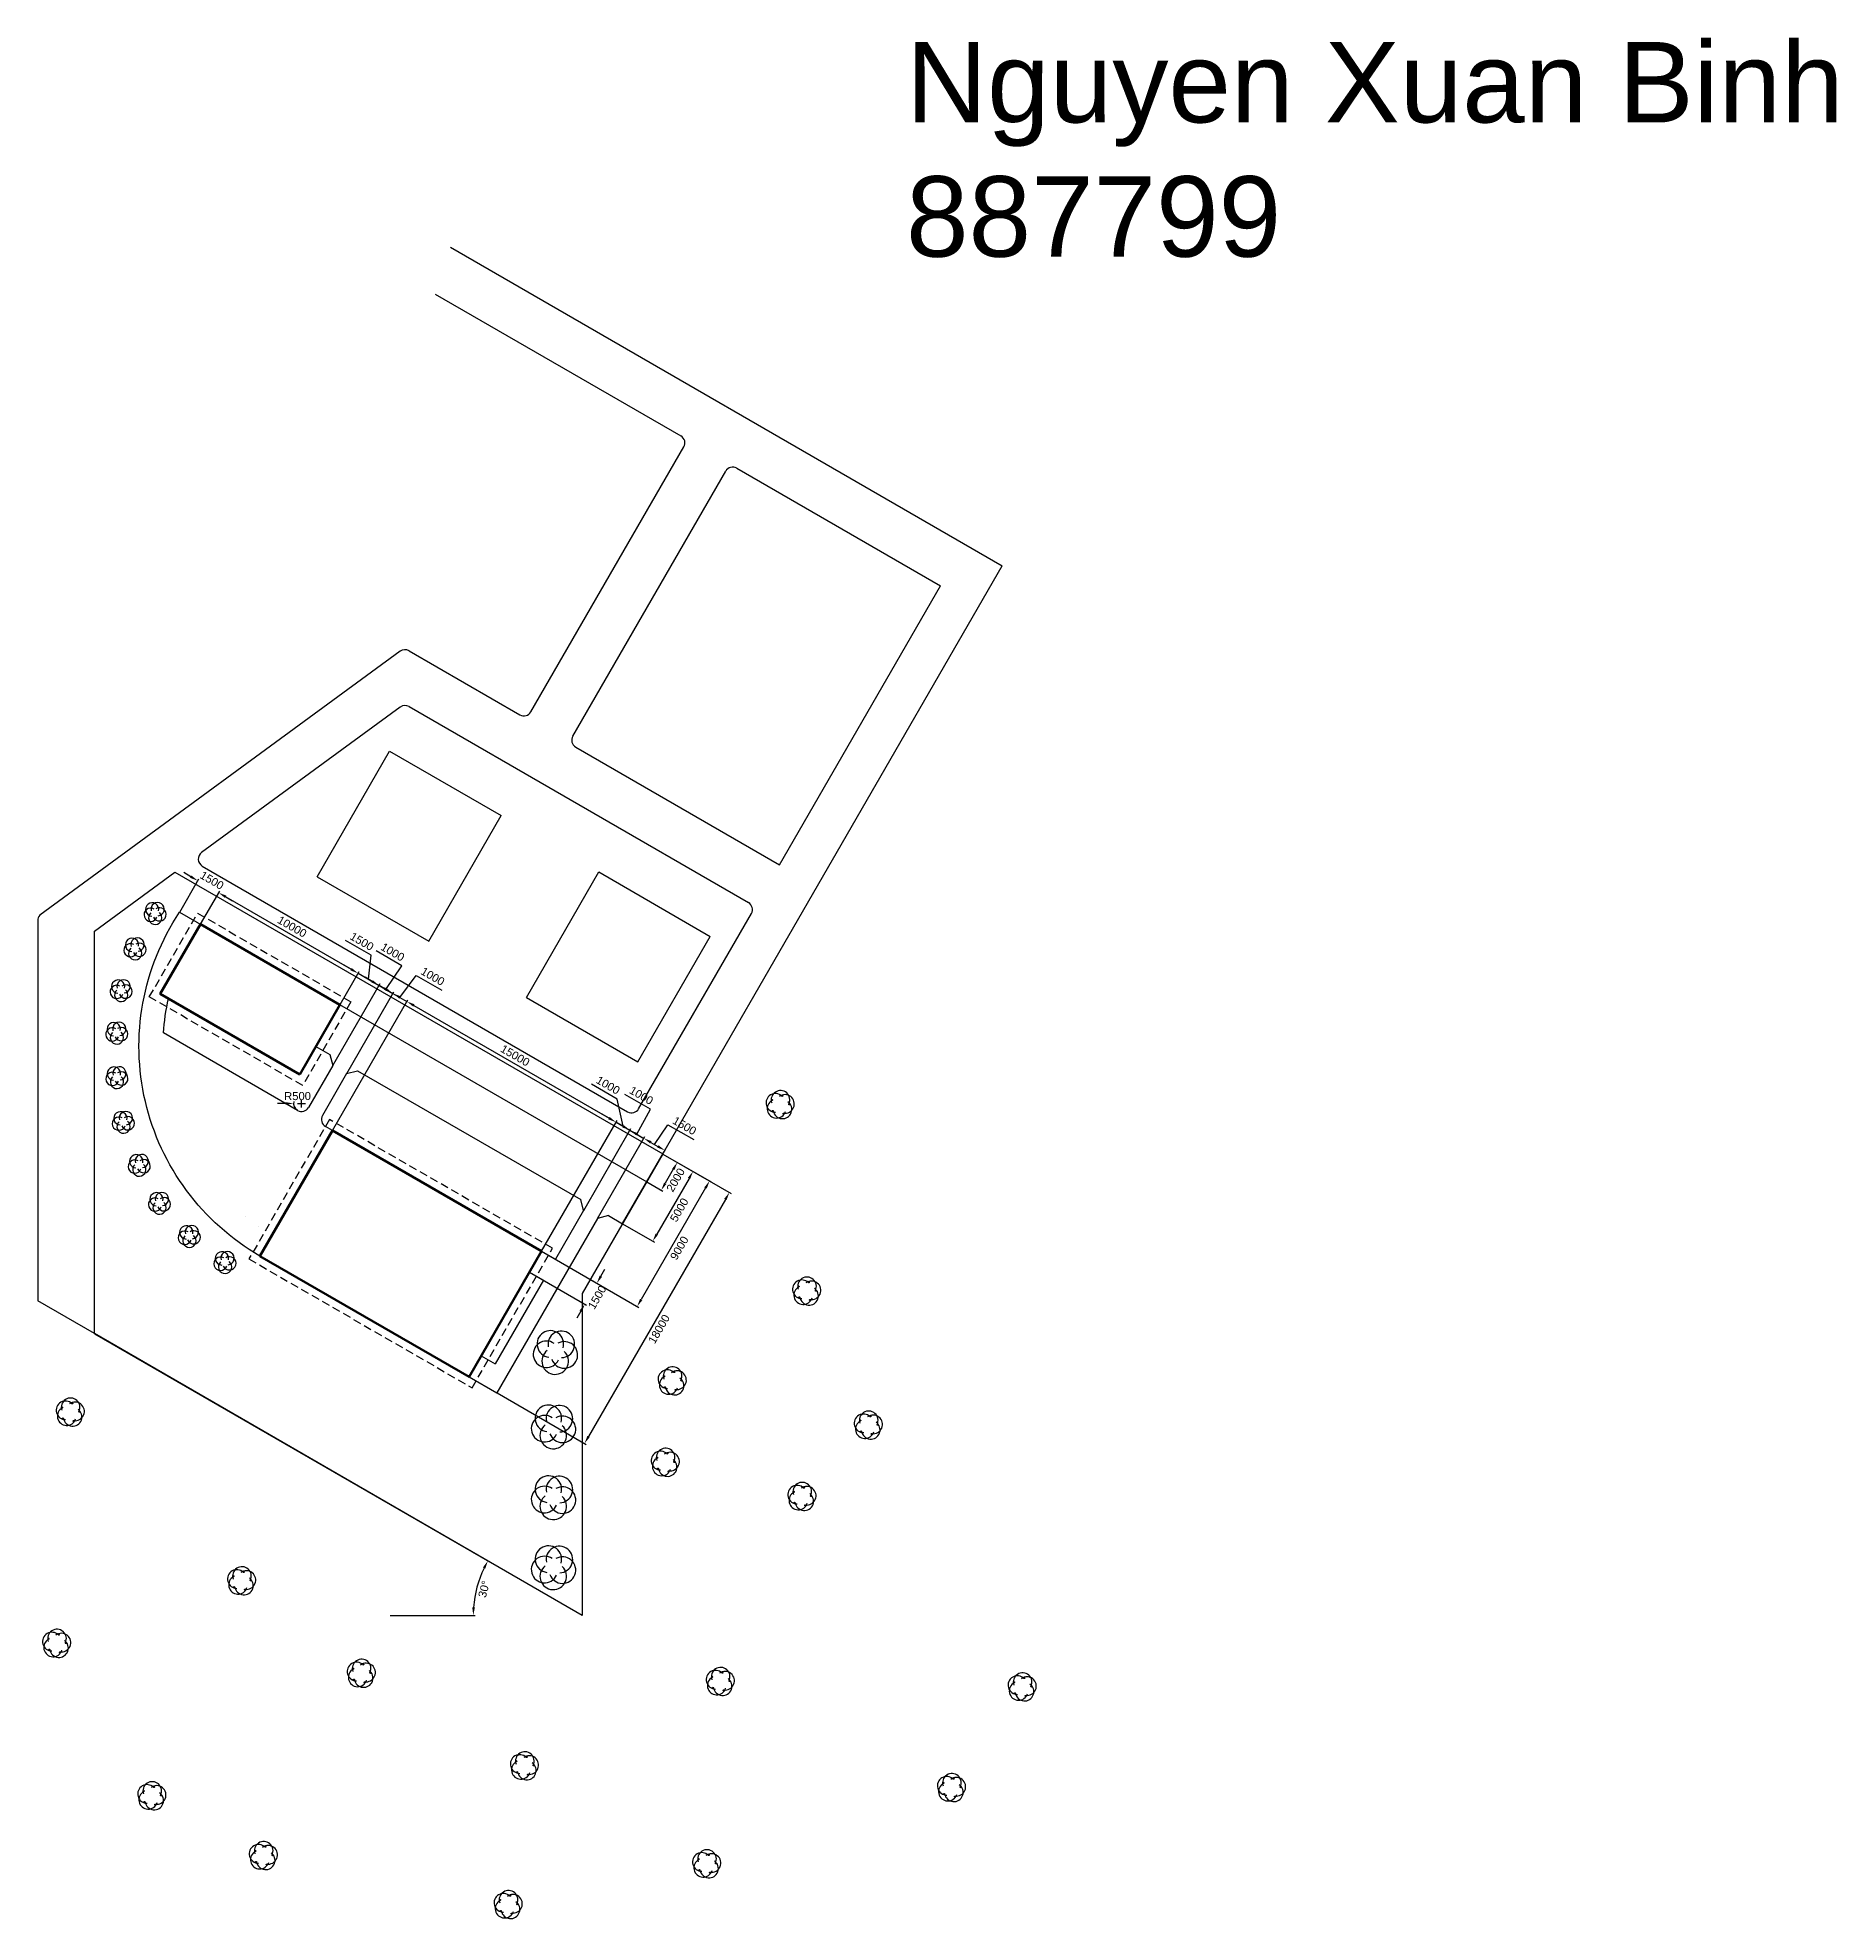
# Model space of a CAD drawing. Header units: millimetres. Extents: x 1480 to 113211, y -15218 to 101825.
import ezdxf

# ---------------------------------------------------------------- set-up
doc = ezdxf.new("R2010")
doc.units = ezdxf.units.MM
doc.header["$MEASUREMENT"] = 0
doc.linetypes.add('DASHED', pattern=[0.75, 0.5, -0.25])
doc.layers.get('0').update_dxf_attribs({"color": 250})
doc.layers.add('buildings', color=5, linetype='Continuous', lineweight=60)
doc.layers.add('lot', color=250, linetype='Continuous', lineweight=30)
for name, color, linetype in [('dimensions', 6, 'Continuous'), ('Metsa', 3, 'Continuous'), ('roads', 254, 'Continuous'), ('roofs', 4, 'DASHED'), ('texts', 250, 'Continuous'), ('Tontti', 1, 'Continuous'), ('trees and bushes', 3, 'Continuous'), ('Ymparisto', 9, 'Continuous')]:
    doc.layers.add(name, color=color, linetype=linetype)
doc.styles.get("Standard").update_dxf_attribs({"font": 'arial.ttf'})
doc.dimstyles.new('Dimensions-100', dxfattribs={"dimscale": 100, "dimtxt": 5, "dimasz": 5, "dimexe": 1.25, "dimexo": 0.0625, "dimgap": 2, "dimtad": 2, "dimdec": 0, "dimzin": 0, "dimdsep": 46, "dimtxsty": 'Standard', "dimcen": 2.5, "dimadec": 0, "dimazin": 0, "dimtfac": 1, "dimtdec": 0, "dimtix": 1, "dimtofl": 0, "dimtmove": 0, "dimatfit": 0, "dimfxl": 1, "dimtolj": 1, "dimtzin": 0, "dimarcsym": 0})

# ---------------------------------------------------------------- blocks, each defined once
blk = doc.blocks.new('*U5')
blk.add_arc((-50, 0), 1179, 203.73076, 123.73076)
blk = doc.blocks.new('*U7')
at = {"color": 0, "linetype": 'ByBlock', "lineweight": -2, "transparency": 16777216}
for p, rotation in [((34344, 3831), 144), ((35378, 3892), 71.99999999999997), ((34082, 2829), 215.9999999999999), ((34954, 2270), 288.0000000000001)]:
    blk.add_blockref('*U5', p, dxfattribs=dict(at, rotation=rotation))
blk.add_blockref('*U5', (35756, 2927), dxfattribs=at)
blk = doc.blocks.new('Tree')
blk.add_blockref('*U7', (-34891.5, -3187.5))
blk = doc.blocks.new('*U10')
blk.add_lwpolyline([(574, -397, -1.6167), (518, -397, 1.4987909), (-549, -323, 0.2385218)], format="xyb")
blk = doc.blocks.new('*U11')
at = {"color": 0, "linetype": 'ByBlock', "lineweight": -2, "transparency": 16777216}
for p, rotation in [((38734, 13414), 144), ((38608, 13931), 72), ((39266, 13374), 215.9999999999999), ((39468, 13867), 288)]:
    blk.add_blockref('*U10', p, dxfattribs=dict(at, rotation=rotation))
blk.add_blockref('*U10', (39061, 14212), dxfattribs=at)
blk = doc.blocks.new('Puu')
blk.add_blockref('*U11', (-38972, -13741))
blk = doc.blocks.new('*D13')
at = {"layer": 'Defpoints', "color": 0, "transparency": 16777216}
for p in [(12725, 48720), (10299, 47518), (11598, 46768)]:
    blk.add_point(p, dxfattribs=at)
at = {"layer": 'dimensions', "color": 0, "lineweight": -2, "transparency": 16777216}
for p, q in [((10302, 47523), (11489, 49578)), ((10993, 49720), (10560, 49970)), ((11601, 46773), (12788, 48828)), ((13158, 48470), (13591, 48220))]:
    blk.add_line(p, q, dxfattribs=at)
at = {"layer": 'dimensions', "color": 0, "transparency": 16777216}
for points in [[(11035, 49792), (10951, 49648), (11426, 49470)], [(13200, 48542), (13117, 48398), (12725, 48720)]]:
    blk.add_solid(points, dxfattribs=at)
at = {"layer": 'dimensions', "color": 0, "transparency": 16777216, "insert": (12303, 49489), "char_height": 500, "attachment_point": 5, "rotation": 330}
blk.add_mtext('\\A1;1500', dxfattribs=at)
blk = doc.blocks.new('*D14')
at = {"layer": 'Defpoints', "color": 0, "transparency": 16777216}
for p in [(11598, 46768), (21385, 43720), (20258, 41768)]:
    blk.add_point(p, dxfattribs=at)
at = {"layer": 'dimensions', "color": 0, "lineweight": -2, "transparency": 16777216}
for p, q in [((11601, 46773), (12788, 48828)), ((13158, 48470), (20952, 43970)), ((20261, 41773), (21448, 43828))]:
    blk.add_line(p, q, dxfattribs=at)
at = {"layer": 'dimensions', "color": 0, "transparency": 16777216}
for points in [[(13200, 48542), (13117, 48398), (12725, 48720)], [(20994, 44042), (20911, 43898), (21385, 43720)]]:
    blk.add_solid(points, dxfattribs=at)
at = {"layer": 'dimensions', "color": 0, "transparency": 16777216, "insert": (17283, 46614), "char_height": 500, "attachment_point": 5, "rotation": 330}
blk.add_mtext('\\A1;10000', dxfattribs=at)
blk = doc.blocks.new('*D15')
at = {"layer": 'Defpoints', "color": 0, "transparency": 16777216}
for p in [(22684, 42970), (20258, 41768), (19807, 37987)]:
    blk.add_point(p, dxfattribs=at)
at = {"layer": 'dimensions', "color": 0, "lineweight": -2, "transparency": 16777216}
for p, q in [((22191, 44839), (20594, 45761)), ((22035, 43345), (22191, 44839)), ((20261, 41773), (21448, 43828)), ((20952, 43970), (20519, 44220)), ((21385, 43720), (22684, 42970)), ((19810, 37992), (22747, 43078)), ((23117, 42720), (23550, 42470))]:
    blk.add_line(p, q, dxfattribs=at)
at = {"layer": 'dimensions', "color": 0, "transparency": 16777216}
for points in [[(20994, 44042), (20911, 43898), (21385, 43720)], [(23159, 42792), (23076, 42648), (22684, 42970)]]:
    blk.add_solid(points, dxfattribs=at)
at = {"layer": 'dimensions', "color": 0, "transparency": 16777216, "insert": (21620, 45694), "char_height": 500, "attachment_point": 5, "rotation": 330}
blk.add_mtext('\\A1;1500', dxfattribs=at)
blk = doc.blocks.new('*D16')
at = {"layer": 'Defpoints', "color": 0, "transparency": 16777216}
for p in [(23550, 42470), (19807, 37987), (20673, 37487)]:
    blk.add_point(p, dxfattribs=at)
at = {"layer": 'dimensions', "color": 0, "lineweight": -2, "transparency": 16777216}
for p, q in [((24104, 44183), (22507, 45105)), ((22251, 43220), (21818, 43470)), ((23117, 42720), (24104, 44183)), ((19810, 37992), (22747, 43078)), ((20677, 37492), (23613, 42578)), ((22684, 42970), (23550, 42470)), ((23984, 42220), (24417, 41970))]:
    blk.add_line(p, q, dxfattribs=at)
at = {"layer": 'dimensions', "color": 0, "transparency": 16777216}
for points in [[(22293, 43292), (22210, 43148), (22684, 42970)], [(24025, 42292), (23942, 42148), (23550, 42470)]]:
    blk.add_solid(points, dxfattribs=at)
at = {"layer": 'dimensions', "color": 0, "transparency": 16777216, "insert": (23533, 45038), "char_height": 500, "attachment_point": 5, "rotation": 330}
blk.add_mtext('\\A1;1000', dxfattribs=at)
blk = doc.blocks.new('*D17')
at = {"layer": 'Defpoints', "color": 0, "transparency": 16777216}
for p in [(24417, 41970), (20673, 37487), (19789, 33956)]:
    blk.add_point(p, dxfattribs=at)
at = {"layer": 'dimensions', "color": 0, "lineweight": -2, "transparency": 16777216}
for p, q in [((23984, 42220), (24994, 43591)), ((24994, 43591), (26592, 42669)), ((20677, 37492), (23613, 42578)), ((23117, 42720), (22684, 42970)), ((23550, 42470), (24417, 41970)), ((19793, 33961), (24479, 42078)), ((24850, 41720), (25283, 41470))]:
    blk.add_line(p, q, dxfattribs=at)
at = {"layer": 'dimensions', "color": 0, "transparency": 16777216}
for points in [[(23159, 42792), (23076, 42648), (23550, 42470)], [(24891, 41792), (24808, 41648), (24417, 41970)]]:
    blk.add_solid(points, dxfattribs=at)
at = {"layer": 'dimensions', "color": 0, "transparency": 16777216, "insert": (26021, 43525), "char_height": 500, "attachment_point": 5, "rotation": 330}
blk.add_mtext('\\A1;1000', dxfattribs=at)
blk = doc.blocks.new('*D18')
at = {"layer": 'Defpoints', "color": 0, "transparency": 16777216}
for p in [(19789, 33956), (37407, 34470), (32780, 26456)]:
    blk.add_point(p, dxfattribs=at)
at = {"layer": 'dimensions', "color": 0, "lineweight": -2, "transparency": 16777216}
for p, q in [((19793, 33961), (24479, 42078)), ((24850, 41720), (36974, 34720)), ((32783, 26461), (37469, 34578))]:
    blk.add_line(p, q, dxfattribs=at)
at = {"layer": 'dimensions', "color": 0, "transparency": 16777216}
for points in [[(24891, 41792), (24808, 41648), (24417, 41970)], [(37016, 34792), (36932, 34648), (37407, 34470)]]:
    blk.add_solid(points, dxfattribs=at)
at = {"layer": 'dimensions', "color": 0, "transparency": 16777216, "insert": (31139, 38614), "char_height": 500, "attachment_point": 5, "rotation": 330}
blk.add_mtext('\\A1;15000', dxfattribs=at)
blk = doc.blocks.new('*D19')
at = {"layer": 'Defpoints', "color": 0, "transparency": 16777216}
for p in [(38273, 33970), (35396, 28987), (32780, 26456)]:
    blk.add_point(p, dxfattribs=at)
at = {"layer": 'dimensions', "color": 0, "lineweight": -2, "transparency": 16777216}
for p, q in [((37483, 35912), (35886, 36834)), ((37840, 34220), (37483, 35912)), ((32783, 26461), (37469, 34578)), ((35399, 28992), (38335, 34078)), ((36974, 34720), (36541, 34970)), ((37407, 34470), (38273, 33970)), ((38706, 33720), (39139, 33470))]:
    blk.add_line(p, q, dxfattribs=at)
at = {"layer": 'dimensions', "color": 0, "transparency": 16777216}
for points in [[(37016, 34792), (36932, 34648), (37407, 34470)], [(38748, 33792), (38664, 33648), (38273, 33970)]]:
    blk.add_solid(points, dxfattribs=at)
at = {"layer": 'dimensions', "color": 0, "transparency": 16777216, "insert": (36912, 36767), "char_height": 500, "attachment_point": 5, "rotation": 330}
blk.add_mtext('\\A1;1000', dxfattribs=at)
blk = doc.blocks.new('*D20')
at = {"layer": 'Defpoints', "color": 0, "transparency": 16777216}
for p in [(39139, 33470), (35396, 28987), (36262, 28487)]:
    blk.add_point(p, dxfattribs=at)
at = {"layer": 'dimensions', "color": 0, "lineweight": -2, "transparency": 16777216}
for p, q in [((39551, 35275), (37953, 36197)), ((38706, 33720), (39551, 35275)), ((35399, 28992), (38335, 34078)), ((37840, 34220), (37407, 34470)), ((38273, 33970), (39139, 33470)), ((36265, 28492), (39201, 33578)), ((39572, 33220), (40005, 32970))]:
    blk.add_line(p, q, dxfattribs=at)
at = {"layer": 'dimensions', "color": 0, "transparency": 16777216}
for points in [[(37882, 34292), (37798, 34148), (38273, 33970)], [(39614, 33292), (39530, 33148), (39139, 33470)]]:
    blk.add_solid(points, dxfattribs=at)
at = {"layer": 'dimensions', "color": 0, "transparency": 16777216, "insert": (38980, 36130), "char_height": 500, "attachment_point": 5, "rotation": 330}
blk.add_mtext('\\A1;1000', dxfattribs=at)
blk = doc.blocks.new('*D21')
at = {"layer": 'Defpoints', "color": 0, "transparency": 16777216}
for p in [(40438, 32720), (36262, 28487), (37811, 28170)]:
    blk.add_point(p, dxfattribs=at)
at = {"layer": 'dimensions', "color": 0, "lineweight": -2, "transparency": 16777216}
for p, q in [((39788, 33095), (40634, 34316)), ((40634, 34316), (42232, 33394)), ((36265, 28492), (39201, 33578)), ((37814, 28175), (40500, 32828)), ((39572, 33220), (40005, 32970))]:
    blk.add_line(p, q, dxfattribs=at)
at = {"layer": 'dimensions', "color": 0, "transparency": 16777216}
for points in [[(39614, 33292), (39530, 33148), (39139, 33470)], [(40047, 33042), (39963, 32898), (40438, 32720)]]:
    blk.add_solid(points, dxfattribs=at)
at = {"layer": 'dimensions', "color": 0, "transparency": 16777216, "insert": (41661, 34250), "char_height": 500, "attachment_point": 5, "rotation": 330}
blk.add_mtext('\\A1;1500', dxfattribs=at)
blk = doc.blocks.new('*D22')
at = {"layer": 'Defpoints', "color": 0, "transparency": 16777216}
for p in [(40311, 32500), (39311, 30768), (40215, 30246)]:
    blk.add_point(p, dxfattribs=at)
at = {"layer": 'dimensions', "color": 0, "lineweight": -2, "transparency": 16777216}
for p, q in [((40316, 32497), (41324, 31915)), ((39316, 30765), (40324, 30183)), ((40965, 31545), (40465, 30679))]:
    blk.add_line(p, q, dxfattribs=at)
at = {"layer": 'dimensions', "color": 0, "transparency": 16777216}
for points in [[(40893, 31586), (41038, 31503), (41215, 31978)], [(40393, 30720), (40538, 30637), (40215, 30246)]]:
    blk.add_solid(points, dxfattribs=at)
at = {"layer": 'dimensions', "color": 0, "transparency": 16777216, "insert": (41110, 30884), "char_height": 500, "attachment_point": 5, "rotation": 60}
blk.add_mtext('\\A1;2000', dxfattribs=at)
blk = doc.blocks.new('*D23')
at = {"layer": 'Defpoints', "color": 0, "transparency": 16777216}
for p in [(40311, 32500), (37811, 28170), (39690, 27085)]:
    blk.add_point(p, dxfattribs=at)
at = {"layer": 'dimensions', "color": 0, "lineweight": -2, "transparency": 16777216}
for p, q in [((40316, 32497), (42298, 31353)), ((41940, 30982), (39940, 27518)), ((37816, 28167), (39798, 27023))]:
    blk.add_line(p, q, dxfattribs=at)
at = {"layer": 'dimensions', "color": 0, "transparency": 16777216}
for points in [[(41868, 31024), (42012, 30941), (42190, 31415)], [(39868, 27560), (40012, 27476), (39690, 27085)]]:
    blk.add_solid(points, dxfattribs=at)
at = {"layer": 'dimensions', "color": 0, "transparency": 16777216, "insert": (41334, 29023), "char_height": 500, "attachment_point": 5, "rotation": 60}
blk.add_mtext('\\A1;5000', dxfattribs=at)
blk = doc.blocks.new('*D24')
at = {"layer": 'Defpoints', "color": 0, "transparency": 16777216}
for p in [(40311, 32500), (32780, 26456), (38718, 23027)]:
    blk.add_point(p, dxfattribs=at)
at = {"layer": 'dimensions', "color": 0, "lineweight": -2, "transparency": 16777216}
for p, q in [((40316, 32497), (43326, 30759)), ((42968, 30389), (38968, 23460)), ((32785, 26453), (38826, 22965))]:
    blk.add_line(p, q, dxfattribs=at)
at = {"layer": 'dimensions', "color": 0, "transparency": 16777216}
for points in [[(42896, 30430), (43040, 30347), (43218, 30822)], [(38896, 23502), (39040, 23419), (38718, 23027)]]:
    blk.add_solid(points, dxfattribs=at)
at = {"layer": 'dimensions', "color": 0, "transparency": 16777216, "insert": (41339, 26656), "char_height": 500, "attachment_point": 5, "rotation": 60}
blk.add_mtext('\\A1;9000', dxfattribs=at)
blk = doc.blocks.new('*D25')
at = {"layer": 'Defpoints', "color": 0, "transparency": 16777216}
for p in [(40311, 32500), (30012, 17662), (35451, 14521)]:
    blk.add_point(p, dxfattribs=at)
at = {"layer": 'dimensions', "color": 0, "lineweight": -2, "transparency": 16777216}
for p, q in [((40316, 32497), (44559, 30047)), ((44201, 29677), (35701, 14954)), ((30017, 17658), (35559, 14459))]:
    blk.add_line(p, q, dxfattribs=at)
at = {"layer": 'dimensions', "color": 0, "transparency": 16777216}
for points in [[(44129, 29718), (44273, 29635), (44451, 30110)], [(35629, 14996), (35773, 14912), (35451, 14521)]]:
    blk.add_solid(points, dxfattribs=at)
at = {"layer": 'dimensions', "color": 0, "transparency": 16777216, "insert": (40079, 21626), "char_height": 500, "attachment_point": 5, "rotation": 60}
blk.add_mtext('\\A1;18000', dxfattribs=at)
blk = doc.blocks.new('*D26')
at = {"layer": 'Defpoints', "color": 0, "transparency": 16777216}
for p in [(32780, 26456), (32030, 25157), (35465, 23173)]:
    blk.add_point(p, dxfattribs=at)
at = {"layer": 'dimensions', "color": 0, "lineweight": -2, "transparency": 16777216}
for p, q in [((32785, 26453), (36323, 24410)), ((32035, 25154), (35573, 23111)), ((36465, 24905), (36715, 25338)), ((35215, 22740), (34965, 22307))]:
    blk.add_line(p, q, dxfattribs=at)
at = {"layer": 'dimensions', "color": 0, "transparency": 16777216}
for points in [[(36393, 24947), (36537, 24864), (36215, 24472)], [(35143, 22782), (35287, 22699), (35465, 23173)]]:
    blk.add_solid(points, dxfattribs=at)
at = {"layer": 'dimensions', "color": 0, "transparency": 16777216, "insert": (36234, 23595), "char_height": 500, "attachment_point": 5, "rotation": 60}
blk.add_mtext('\\A1;1500', dxfattribs=at)
blk = doc.blocks.new('*D27')
at = {"layer": 'Defpoints', "color": 0, "transparency": 16777216}
for p in [(5000, 21340), (28947, 6156), (23362, 3840), (35311, 3840)]:
    blk.add_point(p, dxfattribs=at)
at = {"layer": 'dimensions', "color": 0, "lineweight": -2, "transparency": 16777216}
for p, q in [((5005, 21337), (29554, 7163)), ((23369, 3840), (28664, 3840))]:
    blk.add_line(p, q, dxfattribs=at)
blk.add_arc((35311, 3840), 6772, 154.23116, 175.76884, dxfattribs=at)
at = {"layer": 'dimensions', "color": 0, "transparency": 16777216}
for points in [[(29138, 6823), (29286, 6745), (29446, 7226)], [(28640, 4336), (28474, 4342), (28539, 3840)]]:
    blk.add_solid(points, dxfattribs=at)
at = {"layer": 'dimensions', "color": 0, "transparency": 16777216, "insert": (29209, 5475), "char_height": 500, "attachment_point": 5, "rotation": 75}
blk.add_mtext('\\A1;30°', dxfattribs=at)
blk = doc.blocks.new('*D28')
at = {"layer": 'Defpoints', "color": 0, "transparency": 16777216}
for p in [(17374, 35636), (17874, 35639)]:
    blk.add_point(p, dxfattribs=at)
at = {"layer": 'dimensions', "color": 0, "lineweight": -2, "transparency": 16777216}
for p, q in [((16874, 35632), (16374, 35629)), ((17624, 35639), (18124, 35639)), ((17874, 35389), (17874, 35889))]:
    blk.add_line(p, q, dxfattribs=at)
blk.add_arc((17874, 35639), 500, 166.04917, 239.2838, dxfattribs=at)
at = {"layer": 'dimensions', "color": 0, "transparency": 16777216}
blk.add_solid([(16874, 35716), (16875, 35549), (17374, 35636)], dxfattribs=at)
at = {"layer": 'dimensions', "color": 0, "transparency": 16777216, "insert": (17621, 36092), "char_height": 500, "attachment_point": 5, "rotation": 0.37312}
blk.add_mtext('\\A1;R500', dxfattribs=at)

msp = doc.modelspace()

# ---------------------------------------------------------------- linework, layer by layer
at = {"layer": 'buildings'}
msp.add_lwpolyline([(17758.3, 37437.8), (9098.1, 42437.8), (11598.1, 46767.9), (20258.3, 41767.9)], close=True, dxfattribs=at)
msp.add_lwpolyline([(19789.4, 33955.8), (15289.4, 26161.5), (28279.8, 18661.5), (32779.8, 26455.8), (19789.4, 33955.8)], dxfattribs=at)
at = {"layer": 'lot'}
msp.add_lwpolyline([(10000, 50000), (40310.9, 32500), (35310.9, 23839.7), (35310.9, 3839.7), (5000, 21339.7), (5000, 46339.7)], close=True, dxfattribs=at)
at = {"layer": 'roads'}
for p, q in [((10299, 47517.9), (39310.9, 30767.9)), ((17624.4, 35205.8), (9299.5, 40012.1)), ((18758.3, 39169.9), (19624.4, 38669.9)), ((19624.4, 38669.9), (19807.4, 37986.9)), ((19807.4, 37986.9), (18307.4, 35388.8)), ((20673.4, 37486.9), (19173.4, 34888.8)), ((20673.4, 37486.9), (21356.4, 37669.9)), ((21356.4, 37669.9), (35212.8, 29669.9)), ((19789.4, 33955.8), (19356.4, 34205.8)), ((35395.8, 28986.9), (35212.8, 29669.9)), ((14381.7, 28589.3), (14381.7, 28589.3)), ((36261.9, 28486.9), (30011.9, 17661.5)), ((35395.8, 28986.9), (33645.8, 25955.8)), ((36944.9, 28669.9), (36261.9, 28486.9)), ((36944.9, 28669.9), (37810.9, 28169.9)), ((15191.9, 27992.6), (15191.9, 27992.6)), ((32779.8, 26455.8), (28279.8, 18661.5)), ((32779.8, 26455.8), (33645.8, 25955.8)), ((32895.8, 24656.7), (29895.8, 19460.6)), ((32029.8, 25156.7), (32895.8, 24656.7)), ((29029.8, 19960.6), (29895.8, 19460.6)), ((28279.8, 18661.5), (30011.9, 17661.5))]:
    msp.add_line(p, q, dxfattribs=at)
for points in [[(15289.4, 26161.5, -0.43323201), (10299, 47517.9, -2.28014821)], [(9299.5, 40012.1, -0.0398892), (9603.1, 42146.2)]]:
    msp.add_lwpolyline(points, format="xyb", dxfattribs=at)
for centre, start, end in [((17874.4, 35638.8), 240, 330), ((19606.4, 34638.8), 150, 240)]:
    msp.add_arc(centre, 500, start, end, dxfattribs=at)
at = {"layer": 'roofs', "ltscale": 1000}
for points in [[(17941.3, 36754.8), (8415.1, 42254.8), (11415.1, 47451), (20941.3, 41951)], [(19606.4, 34638.8), (14606.4, 25978.5), (28462.8, 17978.5), (33462.8, 26638.8)]]:
    msp.add_lwpolyline(points, close=True, dxfattribs=at)
at = {"layer": 'Tontti', "color": 2}
msp.add_lwpolyline([(10000, 50000), (40310.9, 32500), (35310.9, 23839.7), (35310.9, 3839.7), (5000, 21339.7), (5000, 46339.7)], close=True, dxfattribs=at)
at = {"layer": 'Ymparisto'}
for p, q in [((27131.4, 88814.9), (61401.1, 69029.3)), ((26180.1, 85900), (41438.5, 77090.6)), ((32121.5, 59953.1), (41621.5, 76407.6)), ((44902.6, 75090.6), (57562.8, 67781.2)), ((34719.6, 58453.1), (44219.6, 74907.6)), ((40310.9, 32500), (61401.1, 69029.3)), ((47562.8, 50460.7), (57562.8, 67781.2)), ((24003.6, 63718.2), (1606.7, 47322.6)), ((24548.9, 63747.8), (31438.5, 59770.1)), ((24005.7, 60252.9), (11659.7, 51215)), ((24551, 60282.4), (45629.8, 48112.6)), ((18845.2, 49720.3), (23345.2, 57514.5)), ((23345.2, 57514.5), (30273.4, 53514.5)), ((34902.6, 57770.1), (47562.8, 50460.7)), ((25773.4, 45720.3), (30273.4, 53514.5)), ((11705.1, 50378.6), (38129.8, 35122.2)), ((18845.2, 49720.3), (25773.4, 45720.3)), ((31835.6, 42220.3), (36335.6, 50014.5)), ((36335.6, 50014.5), (43263.8, 46014.5)), ((1480.4, 46990.3), (1480.4, 23371.8)), ((38812.8, 35305.3), (45812.8, 47429.6)), ((38763.8, 38220.3), (43263.8, 46014.5)), ((31835.6, 42220.3), (38763.8, 38220.3)), ((5000, 21339.7), (1480.4, 23371.8))]:
    msp.add_line(p, q, dxfattribs=at)
for centre, start, end in [((41188.5, 76657.6), 330, 60), ((44652.6, 74657.6), 60, 150), ((24298.9, 63314.8), 60, 126.206023), ((24301, 59849.4), 60, 126.206023), ((31688.5, 60203.1), 240, 330), ((35152.6, 58203.1), 150, 240), ((11955.1, 50811.6), 126.206023, 240), ((45379.8, 47679.6), 330, 60), ((1980.4, 46990.3), 138.362338, 180), ((38379.8, 35555.3), 240, 330)]:
    msp.add_arc(centre, 500, start, end, dxfattribs=at)

# ---------------------------------------------------------------- block references
at = {"layer": 'Metsa'}
for p in [(47535.7, 35525), (49185.5, 23946.5), (40832.4, 18367.7), (3437.4, 16430.8), (53016.8, 15622.5), (40399.9, 13310.3), (48887.4, 11192.6), (14081.8, 5954.3), (2592.6, 2067.9), (21516, 209.2), (43818.6, -297.8), (62573.1, -635.7), (31653.5, -5536), (8506.1, -7394.7), (58180.1, -6887.8), (15433.5, -11112.2), (42973.8, -11619.1), (30639.8, -14153.7)]:
    msp.add_blockref('Puu', p, dxfattribs=at)
at = {"layer": 'trees and bushes', "xscale": 0.35, "yscale": 0.35, "zscale": 0.35}
for p in [(8768.7, 47471.2), (7518.6, 45271.4), (6654.6, 42676.7), (6386.1, 40035.6), (6392.5, 37275.7), (6795.9, 34498.1), (7779.6, 31830.6), (9036.2, 29469.4), (10889.8, 27413.7), (13104.5, 25797.1)]:
    msp.add_blockref('Tree', p, dxfattribs=at)
at = {"layer": 'trees and bushes', "xscale": 0.7, "yscale": 0.7, "zscale": 0.7, "rotation": 355.4637116608814}
for p in [(33644.5, 20245.1), (33524.5, 15625.1), (33524.5, 11226.6), (33524.5, 6878.1)]:
    msp.add_blockref('Tree', p, dxfattribs=at)

# ---------------------------------------------------------------- texts
at = {"layer": 'texts', "insert": (55421, 101558.8), "char_height": 5000, "attachment_point": 1}
msp.add_mtext_dynamic_manual_height_columns('Nguyen Xuan Binh^J887799', width=61675.081, gutter_width=25000, heights=[16498.7], dxfattribs=at)

# ---------------------------------------------------------------- dimensions: what is measured, and where the dimension line sits
at = {"layer": 'dimensions'}
for p1, p2, distance, picture, middle in [((10299, 47517.9), (11598.1, 46767.9), 2254.2, '*D13', (12303.3, 49489.4)), ((40310.9, 32500), (39310.9, 30767.9), 1044.5, '*D22', (41109.7, 30884.1)), ((32779.8, 26455.8), (32029.8, 25156.7), 3966.7, '*D26', (36234.4, 23595.3))]:
    dim = msp.add_aligned_dim(p1=p1, p2=p2, distance=distance, dimstyle='Dimensions-100', dxfattribs=at)
    dim.commit()
    dim.dimension.update_dxf_attribs({"geometry": picture, "text_midpoint": middle})
for base, p1, p2, picture, middle in [((21385.4, 43720.1), (11598.1, 46767.9), (20258.3, 41767.9), '*D14', (17282.9, 46614.4)), ((37406.9, 34470.1), (19789.4, 33955.8), (32779.8, 26455.8), '*D18', (31139.4, 38614.4))]:
    dim = msp.add_linear_dim(base=base, p1=p1, p2=p2, angle=150, dimstyle='Dimensions-100', override={"dimtmove": 1}, dxfattribs=at)
    dim.commit()
    dim.dimension.update_dxf_attribs({"geometry": picture, "text_midpoint": middle})
for base, p1, p2, picture, middle in [((22684.5, 42970.1), (20258.3, 41767.9), (19807.4, 37986.9), '*D15', (22018, 44939)), ((23550.5, 42470.1), (19807.4, 37986.9), (20673.4, 37486.9), '*D16', (23931, 44283)), ((24416.5, 41970.1), (20673.4, 37486.9), (19789.4, 33955.8), '*D17', (25167.5, 43491.5)), ((38272.9, 33970.1), (32779.8, 26455.8), (35395.8, 28986.9), '*D19', (37310, 36012)), ((39138.9, 33470.1), (35395.8, 28986.9), (36261.9, 28486.9), '*D20', (39377.5, 35375)), ((40438, 32720.1), (36261.9, 28486.9), (37810.9, 28169.9), '*D21', (40807.5, 34216.5))]:
    dim = msp.add_linear_dim(base=base, p1=p1, p2=p2, angle=150, dimstyle='Dimensions-100', override={"dimtmove": 1}, dxfattribs=at)
    dim.commit()
    dim.dimension.update_dxf_attribs({"geometry": picture, "text_midpoint": middle, "dimtype": 160})
dim = msp.add_radius_dim(center=(17874.4, 35638.8), mpoint=(17374.4, 35635.5), dimstyle='Dimensions-100', dxfattribs=at)
dim.commit()
dim.dimension.update_dxf_attribs({"geometry": '*D28', "text_midpoint": (17621.4, 36092.4)})
for base, p2, picture, middle in [((35451.2, 14521.2), (30011.9, 17661.5), '*D25', (39684.5, 21853.5)), ((38717.9, 23027.4), (32779.8, 26455.8), '*D24', (40944.5, 26884)), ((39689.7, 27085.1), (37810.9, 28169.9), '*D23', (40939.7, 29250.2))]:
    dim = msp.add_linear_dim(base=base, p1=(40310.9, 32500), p2=p2, angle=60, dimstyle='Dimensions-100', dxfattribs=at)
    dim.commit()
    dim.dimension.update_dxf_attribs({"geometry": picture, "text_midpoint": middle, "dimtype": 160})
dim = msp.add_angular_dim_3p(base=(28947.1, 6156), center=(35310.9, 3839.7), p1=(5000, 21339.7), p2=(23362.5, 3839.7), dimstyle='Dimensions-100', dxfattribs=at)
dim.commit()
dim.dimension.update_dxf_attribs({"geometry": '*D27', "text_midpoint": (29209.4, 5474.6)})

doc.saveas('drawing.dxf')
